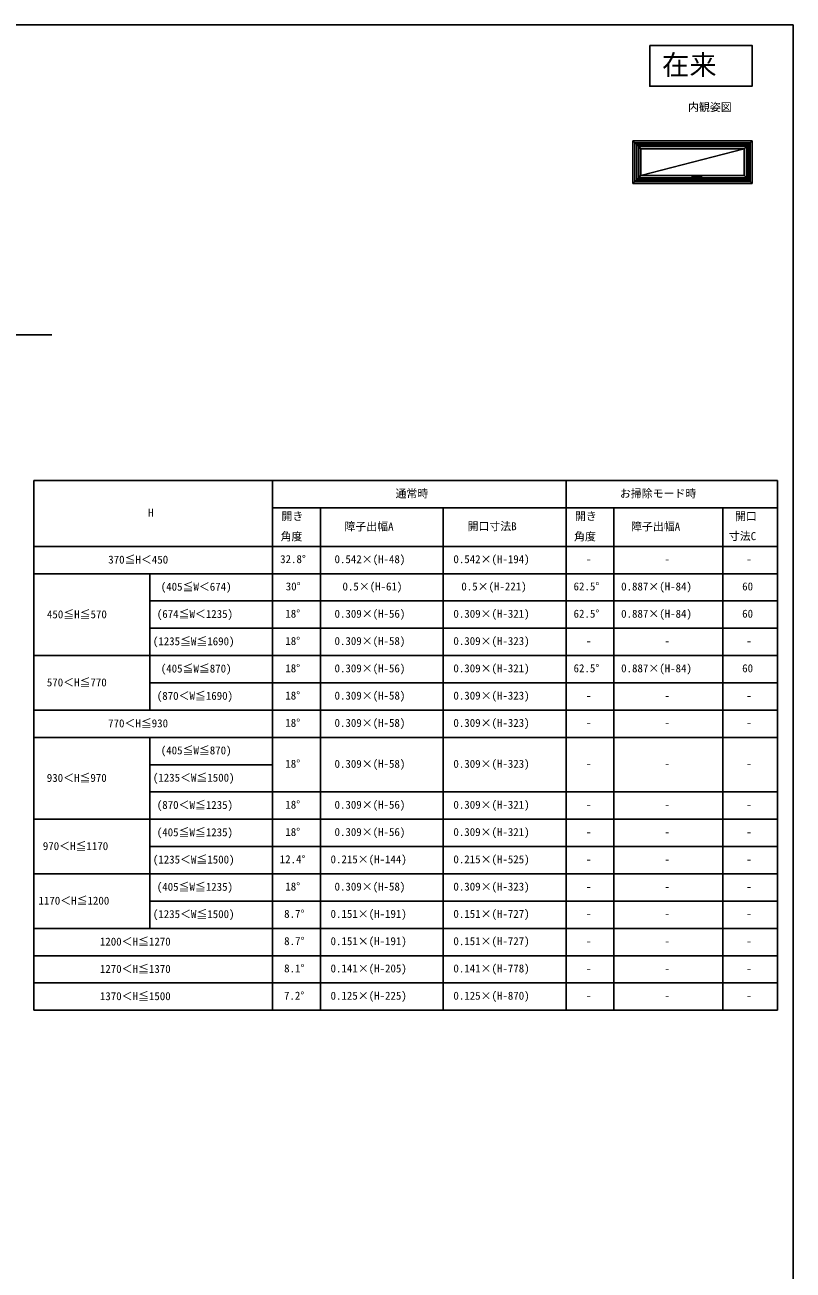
# Model space of a CAD drawing. Units: millimetres, scale not verified. Extents: x -525 to 525, y -783 to 778.
# Drawn here: x -38 to 525, y -165 to 747 of the extents above; entities that cross this region are included whole.
import ezdxf
from ezdxf.enums import TextEntityAlignment as Align

# ---------------------------------------------------------------- set-up
doc = ezdxf.new("R2010")
doc.units = ezdxf.units.MM
doc.header["$LTSCALE"] = 4
doc.linetypes.add('DOUBLE_CHAIN2', pattern=[12.8, 9, -1, 0.6, -0.6, 0.6, -1])
for name, color, linetype in [('0-1_USER1', 3, 'Continuous'), ('0-2_YKK_11', 7, 'Continuous'), ('0-5_YKK_A1', 4, 'Continuous'), ('0-6_YKK_D', 6, 'Continuous'), ('0-7_YKK_ZWAK', 7, 'Continuous')]:
    doc.layers.add(name, color=color, linetype=linetype)
doc.styles.add('ＭＳ ゴシック', font='')
doc.styles.get('ＭＳ ゴシック').set_extended_font_data('MS Gothic')

msp = doc.modelspace()

# ---------------------------------------------------------------- linework, layer by layer
at = {"layer": '0-1_USER1'}
msp.add_lwpolyline([(420, 732.3), (495, 732.3), (495, 702.3), (420, 702.3)], close=True, dxfattribs=at)
at = {"layer": '0-2_YKK_11'}
for p, q in [((-31.374, 413.3), (513.626, 413.3)), ((-31.374, 413.3), (-31.374, 25.012)), ((358.626, 413.3), (358.626, 25.012)), ((143.626, 393.3), (513.626, 393.3)), ((178.626, 393.3), (178.626, 25.012)), ((268.626, 393.3), (268.626, 25.012)), ((393.626, 393.3), (393.626, 25.012)), ((473.626, 393.3), (473.626, 25.012)), ((-31.374, 365.012), (513.626, 365.012)), ((-31.374, 345.012), (513.626, 345.012)), ((53.626, 345.012), (53.626, 245.012)), ((53.626, 325.012), (513.626, 325.012)), ((53.626, 305.012), (513.626, 305.012)), ((53.626, 265.012), (513.626, 265.012)), ((-31.374, 245.012), (513.626, 245.012)), ((-31.374, 225.012), (513.626, 225.012)), ((53.626, 225.012), (53.626, 85.012)), ((53.626, 205.012), (143.626, 205.012)), ((53.626, 185.012), (513.626, 185.012)), ((-31.374, 165.012), (513.626, 165.012)), ((53.626, 145.012), (513.626, 145.012)), ((-31.374, 125.012), (513.626, 125.012)), ((53.626, 105.012), (513.626, 105.012)), ((-31.374, 85.012), (513.626, 85.012)), ((-31.374, 65.012), (513.626, 65.012)), ((-31.374, 45.012), (513.626, 45.012)), ((-31.374, 25.012), (513.626, 25.012))]:
    msp.add_line(p, q, dxfattribs=at)
for points in [[(143.626, 413.3), (143.626, 393.3), (143.626, 345.012), (143.626, 25.012)], [(513.626, 413.3), (513.626, 393.3), (513.626, 25.012)], [(-31.374, 285.012), (53.626, 285.012), (513.626, 285.012)]]:
    msp.add_lwpolyline(points, dxfattribs=at)
at = {"layer": '0-5_YKK_A1'}
for p, q in [((407.7, 662.3), (495, 662.3)), ((407.7, 662.3), (407.7, 631)), ((410.475, 659.525), (410.475, 633.775)), ((410.475, 659.525), (492.225, 659.525)), ((410.6, 659.4), (410.6, 633.9)), ((410.6, 659.4), (492.1, 659.4)), ((411.9, 658.1), (413.5, 656.5)), ((411.9, 658.1), (411.9, 635.2)), ((490.8, 658.1), (489.2, 656.5)), ((495, 662.3), (490.8, 658.1)), ((490.8, 658.1), (490.8, 635.2)), ((492.1, 659.4), (492.1, 633.9)), ((492.225, 659.525), (492.225, 633.775)), ((495, 662.3), (495, 631)), ((489.2, 656.5), (413.5, 656.5)), ((413.5, 656.5), (413.5, 636.8)), ((489.2, 656.5), (413.5, 636.8)), ((489.2, 656.5), (489.2, 636.8)), ((407.7, 631), (495, 631)), ((410.475, 633.775), (492.225, 633.775)), ((410.6, 633.9), (492.1, 633.9)), ((411.9, 635.2), (413.5, 636.8)), ((489.2, 636.8), (413.5, 636.8)), ((451.1, 636.7), (451.1, 635.4)), ((452.328, 636.75), (451.15, 636.75)), ((451.15, 635.35), (454.55, 635.35)), ((451.56, 636.155), (451.64, 636.155)), ((451.56, 635.945), (451.64, 635.945)), ((451.925, 635.35), (451.925, 636.726)), ((452.3, 636.347), (452.3, 636.05)), ((458.3, 636.99), (452.44, 636.99)), ((453.775, 635.35), (453.775, 636.389)), ((453.799, 636.39), (458.3, 636.39)), ((454.6, 636.39), (454.6, 635.4)), ((458.35, 636.94), (458.35, 636.44)), ((490.8, 635.2), (489.2, 636.8)), ((495, 631), (490.8, 635.2))]:
    msp.add_line(p, q, dxfattribs=at)
at = {"layer": '0-5_YKK_A1', "linetype": 'DOUBLE_CHAIN2'}
for p, q in [((452.416, 636.095), (452.436, 636.186)), ((452.436, 636.186), (452.457, 636.274)), ((452.562, 636.473), (452.542, 636.45)), ((458.3, 636.39), (458.3, 636.99))]:
    msp.add_line(p, q, dxfattribs=at)
at = {"layer": '0-5_YKK_A1'}
for points in [[(407.7, 662.3), (411.9, 658.1), (490.8, 658.1)], [(409.1, 632.4), (493.6, 632.4), (493.6, 660.9)], [(409.1, 632.4), (409.1, 660.9), (493.6, 660.9)], [(407.7, 631), (411.9, 635.2), (490.8, 635.2)], [(452.358, 636.907), (452.354, 636.896), (452.351, 636.885), (452.347, 636.867), (452.335, 636.794), (452.324, 636.716), (452.315, 636.631), (452.309, 636.54), (452.304, 636.446), (452.3, 636.347)], [(452.358, 636.907), (452.37, 636.936), (452.38, 636.953), (452.408, 636.981), (452.439, 636.99)], [(452.386, 635.65), (452.383, 635.719), (452.385, 635.829), (452.396, 635.964), (452.416, 636.096)], [(453.263, 635.602), (453.128, 635.581), (452.99, 635.567), (452.851, 635.563), (452.713, 635.566), (452.576, 635.578), (452.427, 635.602)], [(452.442, 636.99), (452.475, 636.982), (452.517, 636.954), (452.562, 636.907)], [(452.457, 636.274), (452.467, 636.308), (452.478, 636.339), (452.49, 636.368), (452.503, 636.394), (452.521, 636.424), (452.542, 636.45)], [(452.562, 636.907), (452.579, 636.882), (452.606, 636.819), (452.615, 636.784), (452.621, 636.746), (452.624, 636.705), (452.624, 636.669), (452.621, 636.634), (452.609, 636.572), (452.601, 636.547), (452.588, 636.515), (452.562, 636.473)]]:
    msp.add_lwpolyline(points, dxfattribs=at)
for centre, radius in [((451.6, 636.05), 0.22), ((451.6, 636.05), 0.2), ((452.85, 636.05), 0.375), ((454.1, 636.05), 0.2)]:
    msp.add_circle(centre, radius, dxfattribs=at)
for centre, radius, start, end in [((451.15, 636.7), 0.05, 90, 180), ((451.15, 635.4), 0.05, 180, 270), ((451.6, 636.05), 0.113, 111.03947, 248.96053), ((451.6, 636.05), 0.113, 291.03947, 68.96053), ((454.825, 636.05), 2.525, 180, 190.64929), ((452.393, 635.592), 0.05, 190.64929, 259.35071), ((452.85, 638.025), 2.525, 259.35071, 280.64929), ((453.307, 635.592), 0.05, 280.64929, 349.35071), ((450.875, 636.05), 2.525, 349.35071, 359.19506), ((453.799, 635.99), 0.4, 90, 177.71301), ((454.55, 635.4), 0.05, 270, 0), ((458.3, 636.94), 0.05, 0, 90), ((458.3, 636.44), 0.05, 270, 0)]:
    msp.add_arc(centre, radius, start, end, dxfattribs=at)
at = {"layer": '0-5_YKK_A1', "linetype": 'DOUBLE_CHAIN2'}
for centre, radius, start, end in [((452.436, 635.651), 0.05, 180.58522, 260.22176), ((453.255, 635.652), 0.05, 279.35046, 332.52377), ((452.505, 636.042), 0.895, 332.52377, 357.71301)]:
    msp.add_arc(centre, radius, start, end, dxfattribs=at)
at = {"layer": '0-6_YKK_D'}
msp.add_lwpolyline([(-175.501, 481.32), (-173.698, 483.123), (-136.653, 520.168), (-18.171, 520.168)], dxfattribs=at)
at = {"layer": '0-7_YKK_ZWAK'}
msp.add_line((-525, 747.3), (525, 747.3), dxfattribs=at)
msp.add_lwpolyline([(-525, -782.7), (525, -782.7), (525, 747.3)], dxfattribs=at)

# ---------------------------------------------------------------- texts
at = {"layer": '0-1_USER1', "style": 'ＭＳ ゴシック'}
for s, height, p in [('在来', 14.66, (429, 706.3)), ('内観姿図', 5.865, (448, 682.3))]:
    msp.add_text(s, height=height, dxfattribs=at).set_placement(p, align=Align.BOTTOM_LEFT)
at = {"layer": '0-2_YKK_11', "style": 'ＭＳ ゴシック'}
for s, p in [('通常時', (233.694, 399.073)), ('お掃除モード時', (398.081, 399.095)), ('H', (52.399, 385.156)), ('開き', (150.149, 382.482)), ('障子出幅A', (196.262, 374.906)), ('開口寸法B', (286.467, 375.088)), ('開き', (365.149, 382.482)), ('障子出幅A', (406.262, 374.906)), ('開口', (482.444, 382.414)), ('角度', (149.49, 367.603)), ('角度', (364.49, 367.603)), ('寸法C', (477.921, 367.853)), ('370≦H＜450', (23.217, 350.648)), ('32.8°', (149.171, 351.012)), ('0.542×(H-48)', (189.012, 350.967)), ('0.542×(H-194)', (276.103, 350.967)), ('-', (373.217, 351.012)), ('-', (430.717, 351.012)), ('-', (490.717, 351.012)), ('(405≦W＜674)', (61.694, 330.808)), ('30°', (153.262, 331.012)), ('0.5×(H-61)', (194.831, 330.967)), ('0.5×(H-221)', (281.921, 330.967)), ('62.5°', (364.149, 331.012)), ('0.887×(H-84)', (399.012, 330.967)), ('60', (487.694, 331.012)), ('450≦H≦570', (-21.692, 310.558)), ('(674≦W＜1235)', (58.785, 310.808)), ('18°', (152.944, 311.012)), ('0.309×(H-56)', (189.012, 310.967)), ('0.309×(H-321)', (276.103, 310.967)), ('62.5°', (364.149, 311.012)), ('0.887×(H-84)', (399.012, 310.967)), ('60', (487.694, 311.012)), ('(1235≦W≦1690)', (55.876, 290.808)), ('18°', (152.944, 291.012)), ('0.309×(H-58)', (189.012, 290.967)), ('0.309×(H-323)', (276.103, 290.967)), ('-', (373.217, 291.012)), ('-', (430.717, 291.012)), ('-', (490.717, 291.012)), ('(405≦W≦870)', (61.694, 270.808)), ('18°', (152.944, 271.012)), ('0.309×(H-56)', (189.012, 270.967)), ('0.309×(H-321)', (276.103, 270.967)), ('62.5°', (364.149, 271.012)), ('0.887×(H-84)', (399.012, 270.967)), ('60', (487.694, 271.012)), ('570＜H≦770', (-21.783, 260.648)), ('(870＜W≦1690)', (58.785, 250.808)), ('18°', (152.944, 251.012)), ('0.309×(H-58)', (189.012, 250.967)), ('0.309×(H-323)', (276.103, 250.967)), ('-', (373.217, 251.012)), ('-', (430.717, 251.012)), ('-', (490.717, 251.012)), ('770＜H≦930', (23.126, 230.648)), ('18°', (152.944, 231.012)), ('0.309×(H-58)', (189.012, 230.967)), ('0.309×(H-323)', (276.103, 230.967)), ('-', (373.217, 231.012)), ('-', (430.717, 231.012)), ('-', (490.717, 231.012)), ('(405≦W≦870)', (61.694, 210.808)), ('18°', (152.944, 201.012)), ('0.309×(H-58)', (189.012, 200.967)), ('0.309×(H-323)', (276.103, 200.967)), ('-', (373.217, 201.012)), ('-', (430.717, 201.012)), ('-', (490.717, 201.012)), ('930＜H≦970', (-21.806, 190.648)), ('(1235＜W≦1500)', (55.876, 190.808)), ('(870＜W≦1235)', (58.785, 170.808)), ('18°', (152.944, 171.012)), ('0.309×(H-56)', (189.012, 170.967)), ('0.309×(H-321)', (276.103, 170.967)), ('-', (373.217, 171.012)), ('-', (430.717, 171.012)), ('-', (490.717, 171.012)), ('(405≦W≦1235)', (58.785, 150.808)), ('18°', (152.944, 151.012)), ('0.309×(H-56)', (189.012, 150.967)), ('0.309×(H-321)', (276.103, 150.967)), ('-', (373.217, 151.012)), ('-', (430.717, 151.012)), ('-', (490.717, 151.012)), ('970＜H≦1170', (-24.715, 140.648)), ('(1235＜W≦1500)', (55.876, 130.808)), ('12.4°', (148.853, 131.012)), ('0.215×(H-144)', (186.103, 130.967)), ('0.215×(H-525)', (276.103, 130.967)), ('-', (373.217, 131.012)), ('-', (430.717, 131.012)), ('-', (490.717, 131.012)), ('(405≦W≦1235)', (58.785, 110.808)), ('18°', (152.944, 111.012)), ('0.309×(H-58)', (189.012, 110.967)), ('0.309×(H-323)', (276.103, 110.967)), ('-', (373.217, 111.012)), ('-', (430.717, 111.012)), ('-', (490.717, 111.012)), ('1170＜H≦1200', (-27.919, 100.648)), ('(1235＜W≦1500)', (55.876, 90.808)), ('8.7°', (152.103, 91.012)), ('0.151×(H-191)', (186.103, 90.967)), ('0.151×(H-727)', (276.103, 90.967)), ('-', (373.217, 91.012)), ('-', (430.717, 91.012)), ('-', (490.717, 91.012)), ('1200＜H≦1270', (17.081, 70.648)), ('8.7°', (152.103, 71.012)), ('0.151×(H-191)', (186.103, 70.967)), ('0.151×(H-727)', (276.103, 70.967)), ('-', (373.217, 71.012)), ('-', (430.717, 71.012)), ('-', (490.717, 71.012)), ('1270＜H≦1370', (17.081, 50.648)), ('8.1°', (152.103, 51.012)), ('0.141×(H-205)', (186.103, 50.967)), ('0.141×(H-778)', (276.103, 50.967)), ('-', (373.217, 51.012)), ('-', (430.717, 51.012)), ('-', (490.717, 51.012)), ('1370＜H≦1500', (17.081, 30.648)), ('7.2°', (151.99, 31.012)), ('0.125×(H-225)', (186.103, 30.967)), ('0.125×(H-870)', (276.103, 30.967)), ('-', (373.217, 31.012)), ('-', (430.717, 31.012)), ('-', (490.717, 31.012))]:
    msp.add_text(s, height=5.865, dxfattribs=at).set_placement(p, align=Align.BOTTOM_LEFT)

doc.saveas('drawing.dxf')
